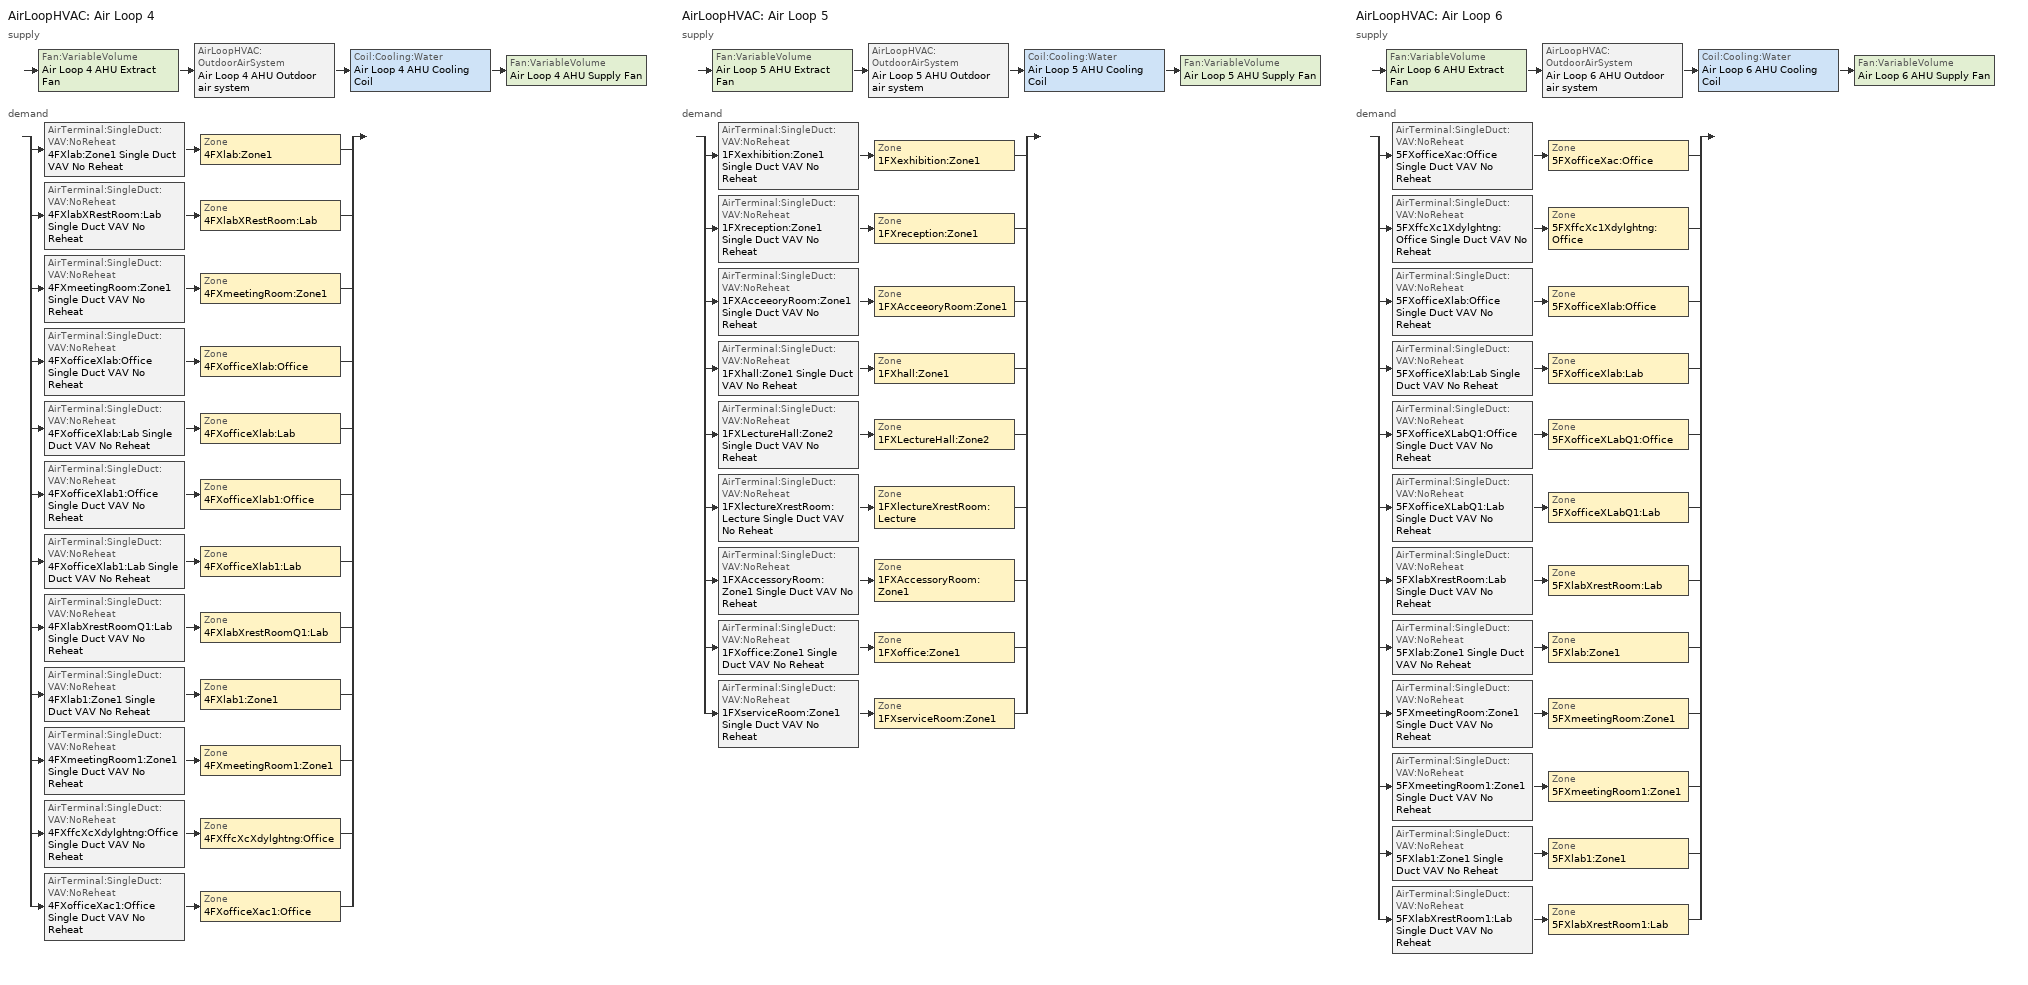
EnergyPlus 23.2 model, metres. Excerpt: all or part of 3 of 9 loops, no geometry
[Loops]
AirLoopHVAC 'Air Loop 4'
 supply: Fan:VariableVolume 'Air Loop 4 AHU Extract Fan' > AirLoopHVAC:OutdoorAirSystem 'Air Loop 4 AHU Outdoor air system' > Coil:Cooling:Water 'Air Loop 4 AHU Cooling Coil' > Fan:VariableVolume 'Air Loop 4 AHU Supply Fan'
 demand: split
  | AirTerminal:SingleDuct:VAV:NoReheat '4FXlab:Zone1 Single Duct VAV No Reheat' > Zone '4FXlab:Zone1'
  | AirTerminal:SingleDuct:VAV:NoReheat '4FXlabXRestRoom:Lab Single Duct VAV No Reheat' > Zone '4FXlabXRestRoom:Lab'
  | AirTerminal:SingleDuct:VAV:NoReheat '4FXmeetingRoom:Zone1 Single Duct VAV No Reheat' > Zone '4FXmeetingRoom:Zone1'
  | AirTerminal:SingleDuct:VAV:NoReheat '4FXofficeXlab:Office Single Duct VAV No Reheat' > Zone '4FXofficeXlab:Office'
  | AirTerminal:SingleDuct:VAV:NoReheat '4FXofficeXlab:Lab Single Duct VAV No Reheat' > Zone '4FXofficeXlab:Lab'
  | AirTerminal:SingleDuct:VAV:NoReheat '4FXofficeXlab1:Office Single Duct VAV No Reheat' > Zone '4FXofficeXlab1:Office'
  | AirTerminal:SingleDuct:VAV:NoReheat '4FXofficeXlab1:Lab Single Duct VAV No Reheat' > Zone '4FXofficeXlab1:Lab'
  | AirTerminal:SingleDuct:VAV:NoReheat '4FXlabXrestRoomQ1:Lab Single Duct VAV No Reheat' > Zone '4FXlabXrestRoomQ1:Lab'
  | AirTerminal:SingleDuct:VAV:NoReheat '4FXlab1:Zone1 Single Duct VAV No Reheat' > Zone '4FXlab1:Zone1'
  | AirTerminal:SingleDuct:VAV:NoReheat '4FXmeetingRoom1:Zone1 Single Duct VAV No Reheat' > Zone '4FXmeetingRoom1:Zone1'
  | AirTerminal:SingleDuct:VAV:NoReheat '4FXffcXcXdylghtng:Office Single Duct VAV No Reheat' > Zone '4FXffcXcXdylghtng:Office'
  | AirTerminal:SingleDuct:VAV:NoReheat '4FXofficeXac1:Office Single Duct VAV No Reheat' > Zone '4FXofficeXac1:Office'
AirLoopHVAC 'Air Loop 5'
 supply: Fan:VariableVolume 'Air Loop 5 AHU Extract Fan' > AirLoopHVAC:OutdoorAirSystem 'Air Loop 5 AHU Outdoor air system' > Coil:Cooling:Water 'Air Loop 5 AHU Cooling Coil' > Fan:VariableVolume 'Air Loop 5 AHU Supply Fan'
 demand: split
  | AirTerminal:SingleDuct:VAV:NoReheat '1FXexhibition:Zone1 Single Duct VAV No Reheat' > Zone '1FXexhibition:Zone1'
  | AirTerminal:SingleDuct:VAV:NoReheat '1FXreception:Zone1 Single Duct VAV No Reheat' > Zone '1FXreception:Zone1'
  | AirTerminal:SingleDuct:VAV:NoReheat '1FXAcceeoryRoom:Zone1 Single Duct VAV No Reheat' > Zone '1FXAcceeoryRoom:Zone1'
  | AirTerminal:SingleDuct:VAV:NoReheat '1FXhall:Zone1 Single Duct VAV No Reheat' > Zone '1FXhall:Zone1'
  | AirTerminal:SingleDuct:VAV:NoReheat '1FXLectureHall:Zone2 Single Duct VAV No Reheat' > Zone '1FXLectureHall:Zone2'
  | AirTerminal:SingleDuct:VAV:NoReheat '1FXlectureXrestRoom:Lecture Single Duct VAV No Reheat' > Zone '1FXlectureXrestRoom:Lecture'
  | AirTerminal:SingleDuct:VAV:NoReheat '1FXAccessoryRoom:Zone1 Single Duct VAV No Reheat' > Zone '1FXAccessoryRoom:Zone1'
  | AirTerminal:SingleDuct:VAV:NoReheat '1FXoffice:Zone1 Single Duct VAV No Reheat' > Zone '1FXoffice:Zone1'
  | AirTerminal:SingleDuct:VAV:NoReheat '1FXserviceRoom:Zone1 Single Duct VAV No Reheat' > Zone '1FXserviceRoom:Zone1'
AirLoopHVAC 'Air Loop 6'
 supply: Fan:VariableVolume 'Air Loop 6 AHU Extract Fan' > AirLoopHVAC:OutdoorAirSystem 'Air Loop 6 AHU Outdoor air system' > Coil:Cooling:Water 'Air Loop 6 AHU Cooling Coil' > Fan:VariableVolume 'Air Loop 6 AHU Supply Fan'
 demand: split
  | AirTerminal:SingleDuct:VAV:NoReheat '5FXofficeXac:Office Single Duct VAV No Reheat' > Zone '5FXofficeXac:Office'
  | AirTerminal:SingleDuct:VAV:NoReheat '5FXffcXc1Xdylghtng:Office Single Duct VAV No Reheat' > Zone '5FXffcXc1Xdylghtng:Office'
  | AirTerminal:SingleDuct:VAV:NoReheat '5FXofficeXlab:Office Single Duct VAV No Reheat' > Zone '5FXofficeXlab:Office'
  | AirTerminal:SingleDuct:VAV:NoReheat '5FXofficeXlab:Lab Single Duct VAV No Reheat' > Zone '5FXofficeXlab:Lab'
  | AirTerminal:SingleDuct:VAV:NoReheat '5FXofficeXLabQ1:Office Single Duct VAV No Reheat' > Zone '5FXofficeXLabQ1:Office'
  | AirTerminal:SingleDuct:VAV:NoReheat '5FXofficeXLabQ1:Lab Single Duct VAV No Reheat' > Zone '5FXofficeXLabQ1:Lab'
  | AirTerminal:SingleDuct:VAV:NoReheat '5FXlabXrestRoom:Lab Single Duct VAV No Reheat' > Zone '5FXlabXrestRoom:Lab'
  | AirTerminal:SingleDuct:VAV:NoReheat '5FXlab:Zone1 Single Duct VAV No Reheat' > Zone '5FXlab:Zone1'
  | AirTerminal:SingleDuct:VAV:NoReheat '5FXmeetingRoom:Zone1 Single Duct VAV No Reheat' > Zone '5FXmeetingRoom:Zone1'
  | AirTerminal:SingleDuct:VAV:NoReheat '5FXmeetingRoom1:Zone1 Single Duct VAV No Reheat' > Zone '5FXmeetingRoom1:Zone1'
  | AirTerminal:SingleDuct:VAV:NoReheat '5FXlab1:Zone1 Single Duct VAV No Reheat' > Zone '5FXlab1:Zone1'
  | AirTerminal:SingleDuct:VAV:NoReheat '5FXlabXrestRoom1:Lab Single Duct VAV No Reheat' > Zone '5FXlabXrestRoom1:Lab'
[Sizing:System] Type of Load to Size On=VentilationRequirement; Design Outdoor Air Flow Rate {m3/s}=autosize; Central Heating Maximum System Air Flow Ratio=autosize; Preheat Design Temperature {C}=5; Preheat Design Humidity Ratio {kgWater/kgDryAir}=0.008; Precool Design Temperature {C}=11; Precool Design Humidity Ratio {kgWater/kgDryAir}=0.008; Central Cooling Design Supply Air Temperature {C}=18; Central Heating Design Supply Air Temperature {C}=18; Type of Zone Sum to Use=Noncoincident; 100% Outdoor Air in Cooling=No; 100% Outdoor Air in Heating=No; Central Cooling Design Supply Air Humidity Ratio {kgWater/kgDryAir}=0.008; Central Heating Design Supply Air Humidity Ratio {kgWater/kgDryAir}=0.008; Cooling Supply Air Flow Rate Method=Designday; Heating Supply Air Flow Rate Method=Designday; System Outdoor Air Method=ZoneSum; Zone Maximum Outdoor Air Fraction=1; Cooling Design Capacity Method=CoolingDesignCapacity; Cooling Design Capacity {W}=autosize; Heating Design Capacity Method=HeatingDesignCapacity; Heating Design Capacity {W}=autosize; Central Cooling Capacity Control Method=VAV
Air Loop 4; Air Loop 5; Air Loop 6
[AirLoopHVAC] Design Supply Air Flow Rate {m3/s}=autosize
Air Loop 4; Air Loop 5; Air Loop 6
[Fan:VariableVolume] Availability Schedule=BPS LAB HVAC SCHEDULE; Fan Total Efficiency=0.99; Pressure Rise {Pa}=1500; Maximum Flow Rate {m3/s}=autosize; Fan Power Minimum Flow Rate Input Method=FixedFlowRate; Fan Power Minimum Flow Fraction=0.25; Fan Power Minimum Air Flow Rate {m3/s}=0; Motor Efficiency=0.9; Motor In Airstream Fraction=1; Fan Power Coefficient 1=0.0792803; Fan Power Coefficient 2=-0.12618; Fan Power Coefficient 3=1.81569; Fan Power Coefficient 4=-2.14488; Fan Power Coefficient 5=1.37799
Air Loop 4 AHU Extract Fan; Air Loop 4 AHU Supply Fan; Air Loop 5 AHU Extract Fan; Air Loop 5 AHU Supply Fan; Air Loop 6 AHU Extract Fan; Air Loop 6 AHU Supply Fan
[Controller:OutdoorAir] Minimum Outdoor Air Flow Rate {m3/s}=0; Maximum Outdoor Air Flow Rate {m3/s}=autosize; Economizer Control Type=NoEconomizer; Economizer Control Action Type=ModulateFlow; Lockout Type=NoLockout; Minimum Limit Type=FixedMinimum; Minimum Outdoor Air Schedule=BPS LAB SCHEDULE; High Humidity Control=No; High Humidity Outdoor Air Flow Ratio=1; Control High Indoor Humidity Based on Outdoor Humidity Ratio=Yes; Heat Recovery Bypass Control Type=BypassWhenWithinEconomizerLimits
Name | Mechanical Ventilation Controller
Air Loop 4 AHU Outdoor Air Controller | Air Loop 4 AHU Mechanical Ventilation Controller
Air Loop 5 AHU Outdoor Air Controller | Air Loop 5 AHU Mechanical Ventilation Controller
Air Loop 6 AHU Outdoor Air Controller | Air Loop 6 AHU Mechanical Ventilation Controller
[HeatExchanger:AirToAir:SensibleAndLatent] Availability Schedule=BPS LAB HVAC SCHEDULE; Nominal Supply Air Flow Rate {m3/s}=autosize; Sensible Effectiveness at 100% Heating Air Flow=0.7; Latent Effectiveness at 100% Heating Air Flow=0.7; Sensible Effectiveness at 75% Heating Air Flow=0.75; Latent Effectiveness at 75% Heating Air Flow=0.7; Sensible Effectiveness at 100% Cooling Air Flow=0.7; Latent Effectiveness at 100% Cooling Air Flow=0.7; Sensible Effectiveness at 75% Cooling Air Flow=0.75; Latent Effectiveness at 75% Cooling Air Flow=0.7; Nominal Electric Power {W}=0; Supply Air Outlet Temperature Control=No; Heat Exchanger Type=Rotary; Frost Control Type=None; Threshold Temperature {C}=1.7; Initial Defrost Time Fraction=0.167; Rate of Defrost Time Fraction Increase {1/K}=0.024; Economizer Lockout=Yes
Air Loop 4 AHU Heat Recovery Device; Air Loop 5 AHU Heat Recovery Device; Air Loop 6 AHU Heat Recovery Device
[Controller:MechanicalVentilation] Availability Schedule=On 24/7; Demand Controlled Ventilation=Yes; System Outdoor Air Method=Standard62.1VentilationRateProcedure; Zone Maximum Outdoor Air Fraction=1
Name | Zone or ZoneList 1 | Design Specification Outdoor Air Object Name 1 | Design Specification Zone Air Distribution Object Name 1 | Zone or ZoneList 2 | Design Specification Outdoor Air Object Name 2 | Design Specification Zone Air Distribution Object Name 2 | Zone or ZoneList 3 | Design Specification Outdoor Air Object Name 3 | Design Specification Zone Air Distribution Object Name 3 | Zone or ZoneList 4 | Design Specification Outdoor Air Object Name 4 | Design Specification Zone Air Distribution Object Name 4 | Zone or ZoneList 5 | Design Specification Outdoor Air Object Name 5 | Design Specification Zone Air Distribution Object Name 5 | Zone or ZoneList 6 | Design Specification Outdoor Air Object Name 6 | Design Specification Zone Air Distribution Object Name 6 | Zone or ZoneList 7 | Design Specification Outdoor Air Object Name 7 | Design Specification Zone Air Distribution Object Name 7 | Zone or ZoneList 8 | Design Specification Outdoor Air Object Name 8 | Design Specification Zone Air Distribution Object Name 8 | Zone or ZoneList 9 | Design Specification Outdoor Air Object Name 9 | Design Specification Zone Air Distribution Object Name 9 | Zone or ZoneList 10 | Design Specification Outdoor Air Object Name 10 | Design Specification Zone Air Distribution Object Name 10 | Zone or ZoneList 11 | Design Specification Outdoor Air Object Name 11 | Design Specification Zone Air Distribution Object Name 11 | Zone or ZoneList 12 | Design Specification Outdoor Air Object Name 12 | Design Specification Zone Air Distribution Object Name 12
Air Loop 4 AHU Mechanical Ventilation Controller | 4FXlab:Zone1 | 4FXlab:Zone1 Design Specification Outdoor Air Object | 4FXlab:Zone1 Design Specification Zone Air Distribution Object | 4FXlabXRestRoom:Lab | 4FXlabXRestRoom:Lab Design Specification Outdoor Air Object | 4FXlabXRestRoom:Lab Design Specification Zone Air Distribution Object | 4FXmeetingRoom:Zone1 | 4FXmeetingRoom:Zone1 Design Specification Outdoor Air Object | 4FXmeetingRoom:Zone1 Design Specification Zone Air Distribution Object | 4FXofficeXlab:Office | 4FXofficeXlab:Office Design Specification Outdoor Air Object | 4FXofficeXlab:Office Design Specification Zone Air Distribution Object | 4FXofficeXlab:Lab | 4FXofficeXlab:Lab Design Specification Outdoor Air Object | 4FXofficeXlab:Lab Design Specification Zone Air Distribution Object | 4FXofficeXlab1:Office | 4FXofficeXlab1:Office Design Specification Outdoor Air Object | 4FXofficeXlab1:Office Design Specification Zone Air Distribution Object | 4FXofficeXlab1:Lab | 4FXofficeXlab1:Lab Design Specification Outdoor Air Object | 4FXofficeXlab1:Lab Design Specification Zone Air Distribution Object | 4FXlabXrestRoomQ1:Lab | 4FXlabXrestRoomQ1:Lab Design Specification Outdoor Air Object | 4FXlabXrestRoomQ1:Lab Design Specification Zone Air Distribution Object | 4FXlab1:Zone1 | 4FXlab1:Zone1 Design Specification Outdoor Air Object | 4FXlab1:Zone1 Design Specification Zone Air Distribution Object | 4FXmeetingRoom1:Zone1 | 4FXmeetingRoom1:Zone1 Design Specification Outdoor Air Object | 4FXmeetingRoom1:Zone1 Design Specification Zone Air Distribution Object | 4FXffcXcXdylghtng:Office | 4FXffcXcXdylghtng:Office Design Specification Outdoor Air Object | 4FXffcXcXdylghtng:Office Design Specification Zone Air Distribution Object | 4FXofficeXac1:Office | 4FXofficeXac1:Office Design Specification Outdoor Air Object | 4FXofficeXac1:Office Design Specification Zone Air Distribution Object
Air Loop 5 AHU Mechanical Ventilation Controller | 1FXexhibition:Zone1 | 1FXexhibition:Zone1 Design Specification Outdoor Air Object | 1FXexhibition:Zone1 Design Specification Zone Air Distribution Object | 1FXreception:Zone1 | 1FXreception:Zone1 Design Specification Outdoor Air Object | 1FXreception:Zone1 Design Specification Zone Air Distribution Object | 1FXAcceeoryRoom:Zone1 | 1FXAcceeoryRoom:Zone1 Design Specification Outdoor Air Object | 1FXAcceeoryRoom:Zone1 Design Specification Zone Air Distribution Object | 1FXhall:Zone1 | 1FXhall:Zone1 Design Specification Outdoor Air Object | 1FXhall:Zone1 Design Specification Zone Air Distribution Object | 1FXLectureHall:Zone2 | 1FXLectureHall:Zone2 Design Specification Outdoor Air Object | 1FXLectureHall:Zone2 Design Specification Zone Air Distribution Object | 1FXlectureXrestRoom:Lecture | 1FXlectureXrestRoom:Lecture Design Specification Outdoor Air Object | 1FXlectureXrestRoom:Lecture Design Specification Zone Air Distribution Object | 1FXAccessoryRoom:Zone1 | 1FXAccessoryRoom:Zone1 Design Specification Outdoor Air Object | 1FXAccessoryRoom:Zone1 Design Specification Zone Air Distribution Object | 1FXoffice:Zone1 | 1FXoffice:Zone1 Design Specification Outdoor Air Object | 1FXoffice:Zone1 Design Specification Zone Air Distribution Object | 1FXserviceRoom:Zone1 | 1FXserviceRoom:Zone1 Design Specification Outdoor Air Object | 1FXserviceRoom:Zone1 Design Specification Zone Air Distribution Object
Air Loop 6 AHU Mechanical Ventilation Controller | 5FXofficeXac:Office | 5FXofficeXac:Office Design Specification Outdoor Air Object | 5FXofficeXac:Office Design Specification Zone Air Distribution Object | 5FXffcXc1Xdylghtng:Office | 5FXffcXc1Xdylghtng:Office Design Specification Outdoor Air Object | 5FXffcXc1Xdylghtng:Office Design Specification Zone Air Distribution Object | 5FXofficeXlab:Office | 5FXofficeXlab:Office Design Specification Outdoor Air Object | 5FXofficeXlab:Office Design Specification Zone Air Distribution Object | 5FXofficeXlab:Lab | 5FXofficeXlab:Lab Design Specification Outdoor Air Object | 5FXofficeXlab:Lab Design Specification Zone Air Distribution Object | 5FXofficeXLabQ1:Office | 5FXofficeXLabQ1:Office Design Specification Outdoor Air Object | 5FXofficeXLabQ1:Office Design Specification Zone Air Distribution Object | 5FXofficeXLabQ1:Lab | 5FXofficeXLabQ1:Lab Design Specification Outdoor Air Object | 5FXofficeXLabQ1:Lab Design Specification Zone Air Distribution Object | 5FXlabXrestRoom:Lab | 5FXlabXrestRoom:Lab Design Specification Outdoor Air Object | 5FXlabXrestRoom:Lab Design Specification Zone Air Distribution Object | 5FXlab:Zone1 | 5FXlab:Zone1 Design Specification Outdoor Air Object | 5FXlab:Zone1 Design Specification Zone Air Distribution Object | 5FXmeetingRoom:Zone1 | 5FXmeetingRoom:Zone1 Design Specification Outdoor Air Object | 5FXmeetingRoom:Zone1 Design Specification Zone Air Distribution Object | 5FXmeetingRoom1:Zone1 | 5FXmeetingRoom1:Zone1 Design Specification Outdoor Air Object | 5FXmeetingRoom1:Zone1 Design Specification Zone Air Distribution Object | 5FXlab1:Zone1 | 5FXlab1:Zone1 Design Specification Outdoor Air Object | 5FXlab1:Zone1 Design Specification Zone Air Distribution Object | 5FXlabXrestRoom1:Lab | 5FXlabXrestRoom1:Lab Design Specification Outdoor Air Object | 5FXlabXrestRoom1:Lab Design Specification Zone Air Distribution Object
[Coil:Cooling:Water] Availability Schedule=BPS LAB HVAC SCHEDULE; Design Water Flow Rate {m3/s}=autosize; Design Air Flow Rate {m3/s}=autosize; Design Inlet Water Temperature {C}=autosize; Design Inlet Air Temperature {C}=autosize; Design Outlet Air Temperature {C}=autosize; Design Inlet Air Humidity Ratio {kgWater/kgDryAir}=autosize; Design Outlet Air Humidity Ratio {kgWater/kgDryAir}=autosize; Type of Analysis=SimpleAnalysis; Heat Exchanger Configuration=CrossFlow
Air Loop 4 AHU Cooling Coil; Air Loop 5 AHU Cooling Coil; Air Loop 6 AHU Cooling Coil
[ZoneControl:Thermostat] Control Type Schedule=Control type schedule: Always 4
Name | Zone or ZoneList | Control 1
1FXexhibition:Zone1 Thermostat | 1FXexhibition:Zone1 | 1FXexhibition:Zone1 Dual SP
1FXreception:Zone1 Thermostat | 1FXreception:Zone1 | 1FXreception:Zone1 Dual SP
1FXAcceeoryRoom:Zone1 Thermostat | 1FXAcceeoryRoom:Zone1 | 1FXAcceeoryRoom:Zone1 Dual SP
1FXhall:Zone1 Thermostat | 1FXhall:Zone1 | 1FXhall:Zone1 Dual SP
1FXLectureHall:Zone2 Thermostat | 1FXLectureHall:Zone2 | 1FXLectureHall:Zone2 Dual SP
1FXlectureXrestRoom:Lecture Thermostat | 1FXlectureXrestRoom:Lecture | 1FXlectureXrestRoom:Lecture Dual SP
1FXAccessoryRoom:Zone1 Thermostat | 1FXAccessoryRoom:Zone1 | 1FXAccessoryRoom:Zone1 Dual SP
1FXoffice:Zone1 Thermostat | 1FXoffice:Zone1 | 1FXoffice:Zone1 Dual SP
1FXserviceRoom:Zone1 Thermostat | 1FXserviceRoom:Zone1 | 1FXserviceRoom:Zone1 Dual SP
4FXlab:Zone1 Thermostat | 4FXlab:Zone1 | 4FXlab:Zone1 Dual SP
4FXlabXRestRoom:Lab Thermostat | 4FXlabXRestRoom:Lab | 4FXlabXRestRoom:Lab Dual SP
4FXmeetingRoom:Zone1 Thermostat | 4FXmeetingRoom:Zone1 | 4FXmeetingRoom:Zone1 Dual SP
4FXofficeXlab:Office Thermostat | 4FXofficeXlab:Office | 4FXofficeXlab:Office Dual SP
4FXofficeXlab:Lab Thermostat | 4FXofficeXlab:Lab | 4FXofficeXlab:Lab Dual SP
4FXofficeXlab1:Office Thermostat | 4FXofficeXlab1:Office | 4FXofficeXlab1:Office Dual SP
4FXofficeXlab1:Lab Thermostat | 4FXofficeXlab1:Lab | 4FXofficeXlab1:Lab Dual SP
4FXlabXrestRoomQ1:Lab Thermostat | 4FXlabXrestRoomQ1:Lab | 4FXlabXrestRoomQ1:Lab Dual SP
4FXlab1:Zone1 Thermostat | 4FXlab1:Zone1 | 4FXlab1:Zone1 Dual SP
4FXmeetingRoom1:Zone1 Thermostat | 4FXmeetingRoom1:Zone1 | 4FXmeetingRoom1:Zone1 Dual SP
4FXffcXcXdylghtng:Office Thermostat | 4FXffcXcXdylghtng:Office | 4FXffcXcXdylghtng:Office Dual SP
4FXofficeXac1:Office Thermostat | 4FXofficeXac1:Office | 4FXofficeXac1:Office Dual SP
5FXofficeXac:Office Thermostat | 5FXofficeXac:Office | 5FXofficeXac:Office Dual SP
5FXffcXc1Xdylghtng:Office Thermostat | 5FXffcXc1Xdylghtng:Office | 5FXffcXc1Xdylghtng:Office Dual SP
5FXofficeXlab:Office Thermostat | 5FXofficeXlab:Office | 5FXofficeXlab:Office Dual SP
5FXofficeXlab:Lab Thermostat | 5FXofficeXlab:Lab | 5FXofficeXlab:Lab Dual SP
5FXofficeXLabQ1:Office Thermostat | 5FXofficeXLabQ1:Office | 5FXofficeXLabQ1:Office Dual SP
5FXofficeXLabQ1:Lab Thermostat | 5FXofficeXLabQ1:Lab | 5FXofficeXLabQ1:Lab Dual SP
5FXlabXrestRoom:Lab Thermostat | 5FXlabXrestRoom:Lab | 5FXlabXrestRoom:Lab Dual SP
5FXlab:Zone1 Thermostat | 5FXlab:Zone1 | 5FXlab:Zone1 Dual SP
5FXmeetingRoom:Zone1 Thermostat | 5FXmeetingRoom:Zone1 | 5FXmeetingRoom:Zone1 Dual SP
5FXmeetingRoom1:Zone1 Thermostat | 5FXmeetingRoom1:Zone1 | 5FXmeetingRoom1:Zone1 Dual SP
5FXlab1:Zone1 Thermostat | 5FXlab1:Zone1 | 5FXlab1:Zone1 Dual SP
5FXlabXrestRoom1:Lab Thermostat | 5FXlabXrestRoom1:Lab | 5FXlabXrestRoom1:Lab Dual SP
[ThermostatSetpoint:DualSetpoint] Heating Setpoint Temperature Schedule=Heating set point schedule; Cooling Setpoint Temperature Schedule=Cooling set point schedule
1FXexhibition:Zone1 Dual SP; 1FXreception:Zone1 Dual SP; 1FXAcceeoryRoom:Zone1 Dual SP; 1FXhall:Zone1 Dual SP; 1FXLectureHall:Zone2 Dual SP; 1FXlectureXrestRoom:Lecture Dual SP; 1FXAccessoryRoom:Zone1 Dual SP; 1FXoffice:Zone1 Dual SP; 1FXserviceRoom:Zone1 Dual SP; 4FXlab:Zone1 Dual SP; 4FXlabXRestRoom:Lab Dual SP; 4FXmeetingRoom:Zone1 Dual SP; 4FXofficeXlab:Office Dual SP; 4FXofficeXlab:Lab Dual SP; 4FXofficeXlab1:Office Dual SP; 4FXofficeXlab1:Lab Dual SP; 4FXlabXrestRoomQ1:Lab Dual SP; 4FXlab1:Zone1 Dual SP; 4FXmeetingRoom1:Zone1 Dual SP; 4FXffcXcXdylghtng:Office Dual SP; 4FXofficeXac1:Office Dual SP; 5FXofficeXac:Office Dual SP; 5FXffcXc1Xdylghtng:Office Dual SP; 5FXofficeXlab:Office Dual SP; 5FXofficeXlab:Lab Dual SP; 5FXofficeXLabQ1:Office Dual SP; 5FXofficeXLabQ1:Lab Dual SP; 5FXlabXrestRoom:Lab Dual SP; 5FXlab:Zone1 Dual SP; 5FXmeetingRoom:Zone1 Dual SP; 5FXmeetingRoom1:Zone1 Dual SP; 5FXlab1:Zone1 Dual SP; 5FXlabXrestRoom1:Lab Dual SP
[Sizing:Zone] Zone Cooling Design Supply Air Temperature Input Method=SupplyAirTemperature; Zone Cooling Design Supply Air Temperature {C}=14; Zone Cooling Design Supply Air Temperature Difference {deltaC}=10; Zone Heating Design Supply Air Temperature Input Method=SupplyAirTemperature; Zone Heating Design Supply Air Temperature {C}=50; Zone Heating Design Supply Air Temperature Difference {deltaC}=10; Zone Cooling Design Supply Air Humidity Ratio {kgWater/kgDryAir}=0.009; Zone Heating Design Supply Air Humidity Ratio {kgWater/kgDryAir}=0.004; Zone Heating Sizing Factor=1.25; Zone Cooling Sizing Factor=1.15; Cooling Design Air Flow Method=DesignDay; Cooling Design Air Flow Rate {m3/s}=0; Cooling Minimum Air Flow per Zone Floor Area {m3/s-m2}=0.00076; Cooling Minimum Air Flow {m3/s}=0; Cooling Minimum Air Flow Fraction=0; Heating Design Air Flow Method=DesignDay; Heating Design Air Flow Rate {m3/s}=0; Heating Maximum Air Flow per Zone Floor Area {m3/s-m2}=0.00203; Heating Maximum Air Flow {m3/s}=0.14158; Heating Maximum Air Flow Fraction=0.3; Account for Dedicated Outdoor Air System=No; Dedicated Outdoor Air System Control Strategy=NeutralSupplyAir; Dedicated Outdoor Air Low Setpoint Temperature for Design {C}=autosize; Dedicated Outdoor Air High Setpoint Temperature for Design {C}=autosize; Zone Load Sizing Method=Sensible Load Only No Latent Load; Zone Latent Cooling Design Supply Air Humidity Ratio Input Method=HumidityRatioDifference; Zone Cooling Design Supply Air Humidity Ratio Difference {kgWater/kgDryAir}=0.005; Zone Latent Heating Design Supply Air Humidity Ratio Input Method=HumidityRatioDifference; Zone Humidification Design Supply Air Humidity Ratio Difference {kgWater/kgDryAir}=0.005
Name | Design Specification Outdoor Air Object | Design Specification Zone Air Distribution Object
1FXexhibition:Zone1 | 1FXexhibition:Zone1 Design Specification Outdoor Air Object | 1FXexhibition:Zone1 Design Specification Zone Air Distribution Object
1FXreception:Zone1 | 1FXreception:Zone1 Design Specification Outdoor Air Object | 1FXreception:Zone1 Design Specification Zone Air Distribution Object
1FXAcceeoryRoom:Zone1 | 1FXAcceeoryRoom:Zone1 Design Specification Outdoor Air Object | 1FXAcceeoryRoom:Zone1 Design Specification Zone Air Distribution Object
1FXhall:Zone1 | 1FXhall:Zone1 Design Specification Outdoor Air Object | 1FXhall:Zone1 Design Specification Zone Air Distribution Object
1FXLectureHall:Zone2 | 1FXLectureHall:Zone2 Design Specification Outdoor Air Object | 1FXLectureHall:Zone2 Design Specification Zone Air Distribution Object
1FXlectureXrestRoom:Lecture | 1FXlectureXrestRoom:Lecture Design Specification Outdoor Air Object | 1FXlectureXrestRoom:Lecture Design Specification Zone Air Distribution Object
1FXAccessoryRoom:Zone1 | 1FXAccessoryRoom:Zone1 Design Specification Outdoor Air Object | 1FXAccessoryRoom:Zone1 Design Specification Zone Air Distribution Object
1FXoffice:Zone1 | 1FXoffice:Zone1 Design Specification Outdoor Air Object | 1FXoffice:Zone1 Design Specification Zone Air Distribution Object
1FXserviceRoom:Zone1 | 1FXserviceRoom:Zone1 Design Specification Outdoor Air Object | 1FXserviceRoom:Zone1 Design Specification Zone Air Distribution Object
4FXlab:Zone1 | 4FXlab:Zone1 Design Specification Outdoor Air Object | 4FXlab:Zone1 Design Specification Zone Air Distribution Object
4FXlabXRestRoom:Lab | 4FXlabXRestRoom:Lab Design Specification Outdoor Air Object | 4FXlabXRestRoom:Lab Design Specification Zone Air Distribution Object
4FXmeetingRoom:Zone1 | 4FXmeetingRoom:Zone1 Design Specification Outdoor Air Object | 4FXmeetingRoom:Zone1 Design Specification Zone Air Distribution Object
4FXofficeXlab:Office | 4FXofficeXlab:Office Design Specification Outdoor Air Object | 4FXofficeXlab:Office Design Specification Zone Air Distribution Object
4FXofficeXlab:Lab | 4FXofficeXlab:Lab Design Specification Outdoor Air Object | 4FXofficeXlab:Lab Design Specification Zone Air Distribution Object
4FXofficeXlab1:Office | 4FXofficeXlab1:Office Design Specification Outdoor Air Object | 4FXofficeXlab1:Office Design Specification Zone Air Distribution Object
4FXofficeXlab1:Lab | 4FXofficeXlab1:Lab Design Specification Outdoor Air Object | 4FXofficeXlab1:Lab Design Specification Zone Air Distribution Object
4FXlabXrestRoomQ1:Lab | 4FXlabXrestRoomQ1:Lab Design Specification Outdoor Air Object | 4FXlabXrestRoomQ1:Lab Design Specification Zone Air Distribution Object
4FXlab1:Zone1 | 4FXlab1:Zone1 Design Specification Outdoor Air Object | 4FXlab1:Zone1 Design Specification Zone Air Distribution Object
4FXmeetingRoom1:Zone1 | 4FXmeetingRoom1:Zone1 Design Specification Outdoor Air Object | 4FXmeetingRoom1:Zone1 Design Specification Zone Air Distribution Object
4FXffcXcXdylghtng:Office | 4FXffcXcXdylghtng:Office Design Specification Outdoor Air Object | 4FXffcXcXdylghtng:Office Design Specification Zone Air Distribution Object
4FXofficeXac1:Office | 4FXofficeXac1:Office Design Specification Outdoor Air Object | 4FXofficeXac1:Office Design Specification Zone Air Distribution Object
5FXofficeXac:Office | 5FXofficeXac:Office Design Specification Outdoor Air Object | 5FXofficeXac:Office Design Specification Zone Air Distribution Object
5FXffcXc1Xdylghtng:Office | 5FXffcXc1Xdylghtng:Office Design Specification Outdoor Air Object | 5FXffcXc1Xdylghtng:Office Design Specification Zone Air Distribution Object
5FXofficeXlab:Office | 5FXofficeXlab:Office Design Specification Outdoor Air Object | 5FXofficeXlab:Office Design Specification Zone Air Distribution Object
5FXofficeXlab:Lab | 5FXofficeXlab:Lab Design Specification Outdoor Air Object | 5FXofficeXlab:Lab Design Specification Zone Air Distribution Object
5FXofficeXLabQ1:Office | 5FXofficeXLabQ1:Office Design Specification Outdoor Air Object | 5FXofficeXLabQ1:Office Design Specification Zone Air Distribution Object
5FXofficeXLabQ1:Lab | 5FXofficeXLabQ1:Lab Design Specification Outdoor Air Object | 5FXofficeXLabQ1:Lab Design Specification Zone Air Distribution Object
5FXlabXrestRoom:Lab | 5FXlabXrestRoom:Lab Design Specification Outdoor Air Object | 5FXlabXrestRoom:Lab Design Specification Zone Air Distribution Object
5FXlab:Zone1 | 5FXlab:Zone1 Design Specification Outdoor Air Object | 5FXlab:Zone1 Design Specification Zone Air Distribution Object
5FXmeetingRoom:Zone1 | 5FXmeetingRoom:Zone1 Design Specification Outdoor Air Object | 5FXmeetingRoom:Zone1 Design Specification Zone Air Distribution Object
5FXmeetingRoom1:Zone1 | 5FXmeetingRoom1:Zone1 Design Specification Outdoor Air Object | 5FXmeetingRoom1:Zone1 Design Specification Zone Air Distribution Object
5FXlab1:Zone1 | 5FXlab1:Zone1 Design Specification Outdoor Air Object | 5FXlab1:Zone1 Design Specification Zone Air Distribution Object
5FXlabXrestRoom1:Lab | 5FXlabXrestRoom1:Lab Design Specification Outdoor Air Object | 5FXlabXrestRoom1:Lab Design Specification Zone Air Distribution Object
[DesignSpecification:OutdoorAir] Outdoor Air Method=Flow/Person; Outdoor Air Flow per Person {m3/s-person}=0.00944; Outdoor Air Flow per Zone Floor Area {m3/s-m2}=0; Outdoor Air Flow per Zone {m3/s}=0; Outdoor Air Flow Air Changes per Hour {1/hr}=0; Outdoor Air Schedule=On 24/7
1FXexhibition:Zone1 Design Specification Outdoor Air Object; 1FXreception:Zone1 Design Specification Outdoor Air Object; 1FXAcceeoryRoom:Zone1 Design Specification Outdoor Air Object; 1FXhall:Zone1 Design Specification Outdoor Air Object; 1FXLectureHall:Zone2 Design Specification Outdoor Air Object; 1FXlectureXrestRoom:Lecture Design Specification Outdoor Air Object; 1FXAccessoryRoom:Zone1 Design Specification Outdoor Air Object; 1FXoffice:Zone1 Design Specification Outdoor Air Object; 1FXserviceRoom:Zone1 Design Specification Outdoor Air Object; 4FXlab:Zone1 Design Specification Outdoor Air Object; 4FXlabXRestRoom:Lab Design Specification Outdoor Air Object; 4FXmeetingRoom:Zone1 Design Specification Outdoor Air Object; 4FXofficeXlab:Office Design Specification Outdoor Air Object; 4FXofficeXlab:Lab Design Specification Outdoor Air Object; 4FXofficeXlab1:Office Design Specification Outdoor Air Object; 4FXofficeXlab1:Lab Design Specification Outdoor Air Object; 4FXlabXrestRoomQ1:Lab Design Specification Outdoor Air Object; 4FXlab1:Zone1 Design Specification Outdoor Air Object; 4FXmeetingRoom1:Zone1 Design Specification Outdoor Air Object; 4FXffcXcXdylghtng:Office Design Specification Outdoor Air Object; 4FXofficeXac1:Office Design Specification Outdoor Air Object; 5FXofficeXac:Office Design Specification Outdoor Air Object; 5FXffcXc1Xdylghtng:Office Design Specification Outdoor Air Object; 5FXofficeXlab:Office Design Specification Outdoor Air Object; 5FXofficeXlab:Lab Design Specification Outdoor Air Object; 5FXofficeXLabQ1:Office Design Specification Outdoor Air Object; 5FXofficeXLabQ1:Lab Design Specification Outdoor Air Object; 5FXlabXrestRoom:Lab Design Specification Outdoor Air Object; 5FXlab:Zone1 Design Specification Outdoor Air Object; 5FXmeetingRoom:Zone1 Design Specification Outdoor Air Object; 5FXmeetingRoom1:Zone1 Design Specification Outdoor Air Object; 5FXlab1:Zone1 Design Specification Outdoor Air Object; 5FXlabXrestRoom1:Lab Design Specification Outdoor Air Object
[DesignSpecification:ZoneAirDistribution] Zone Air Distribution Effectiveness in Cooling Mode=1; Zone Air Distribution Effectiveness in Heating Mode=1; Zone Secondary Recirculation Fraction=0
1FXexhibition:Zone1 Design Specification Zone Air Distribution Object; 1FXreception:Zone1 Design Specification Zone Air Distribution Object; 1FXAcceeoryRoom:Zone1 Design Specification Zone Air Distribution Object; 1FXhall:Zone1 Design Specification Zone Air Distribution Object; 1FXLectureHall:Zone2 Design Specification Zone Air Distribution Object; 1FXlectureXrestRoom:Lecture Design Specification Zone Air Distribution Object; 1FXAccessoryRoom:Zone1 Design Specification Zone Air Distribution Object; 1FXoffice:Zone1 Design Specification Zone Air Distribution Object; 1FXserviceRoom:Zone1 Design Specification Zone Air Distribution Object; 4FXlab:Zone1 Design Specification Zone Air Distribution Object; 4FXlabXRestRoom:Lab Design Specification Zone Air Distribution Object; 4FXmeetingRoom:Zone1 Design Specification Zone Air Distribution Object; 4FXofficeXlab:Office Design Specification Zone Air Distribution Object; 4FXofficeXlab:Lab Design Specification Zone Air Distribution Object; 4FXofficeXlab1:Office Design Specification Zone Air Distribution Object; 4FXofficeXlab1:Lab Design Specification Zone Air Distribution Object; 4FXlabXrestRoomQ1:Lab Design Specification Zone Air Distribution Object; 4FXlab1:Zone1 Design Specification Zone Air Distribution Object; 4FXmeetingRoom1:Zone1 Design Specification Zone Air Distribution Object; 4FXffcXcXdylghtng:Office Design Specification Zone Air Distribution Object; 4FXofficeXac1:Office Design Specification Zone Air Distribution Object; 5FXofficeXac:Office Design Specification Zone Air Distribution Object; 5FXffcXc1Xdylghtng:Office Design Specification Zone Air Distribution Object; 5FXofficeXlab:Office Design Specification Zone Air Distribution Object; 5FXofficeXlab:Lab Design Specification Zone Air Distribution Object; 5FXofficeXLabQ1:Office Design Specification Zone Air Distribution Object; 5FXofficeXLabQ1:Lab Design Specification Zone Air Distribution Object; 5FXlabXrestRoom:Lab Design Specification Zone Air Distribution Object; 5FXlab:Zone1 Design Specification Zone Air Distribution Object; 5FXmeetingRoom:Zone1 Design Specification Zone Air Distribution Object; 5FXmeetingRoom1:Zone1 Design Specification Zone Air Distribution Object; 5FXlab1:Zone1 Design Specification Zone Air Distribution Object; 5FXlabXrestRoom1:Lab Design Specification Zone Air Distribution Object
[Zone equipment]
1FXexhibition:Zone1: 1FXexhibition:Zone1 Fan Coil Unit, 1FXexhibition:Zone1 Single Duct VAV No Reheat
1FXreception:Zone1: 1FXreception:Zone1 Fan Coil Unit, 1FXreception:Zone1 Single Duct VAV No Reheat
1FXAcceeoryRoom:Zone1: 1FXAcceeoryRoom:Zone1 Fan Coil Unit, 1FXAcceeoryRoom:Zone1 Single Duct VAV No Reheat
1FXhall:Zone1: 1FXhall:Zone1 Fan Coil Unit, 1FXhall:Zone1 Single Duct VAV No Reheat
1FXLectureHall:Zone2: 1FXLectureHall:Zone2 Fan Coil Unit, 1FXLectureHall:Zone2 Single Duct VAV No Reheat
1FXlectureXrestRoom:Lecture: 1FXlectureXrestRoom:Lecture Fan Coil Unit, 1FXlectureXrestRoom:Lecture Single Duct VAV No Reheat
1FXAccessoryRoom:Zone1: 1FXAccessoryRoom:Zone1 Fan Coil Unit, 1FXAccessoryRoom:Zone1 Single Duct VAV No Reheat
1FXoffice:Zone1: 1FXoffice:Zone1 Fan Coil Unit, 1FXoffice:Zone1 Single Duct VAV No Reheat
1FXserviceRoom:Zone1: 1FXserviceRoom:Zone1 Fan Coil Unit, 1FXserviceRoom:Zone1 Single Duct VAV No Reheat
4FXlab:Zone1: 4FXlab:Zone1 Fan Coil Unit, 4FXlab:Zone1 Single Duct VAV No Reheat
4FXlabXRestRoom:Lab: 4FXlabXRestRoom:Lab Fan Coil Unit, 4FXlabXRestRoom:Lab Single Duct VAV No Reheat
4FXmeetingRoom:Zone1: 4FXmeetingRoom:Zone1 Fan Coil Unit, 4FXmeetingRoom:Zone1 Single Duct VAV No Reheat
4FXofficeXlab:Office: 4FXofficeXlab:Office Fan Coil Unit, 4FXofficeXlab:Office Single Duct VAV No Reheat
4FXofficeXlab:Lab: 4FXofficeXlab:Lab Fan Coil Unit, 4FXofficeXlab:Lab Single Duct VAV No Reheat
4FXofficeXlab1:Office: 4FXofficeXlab1:Office Fan Coil Unit, 4FXofficeXlab1:Office Single Duct VAV No Reheat
4FXofficeXlab1:Lab: 4FXofficeXlab1:Lab Fan Coil Unit, 4FXofficeXlab1:Lab Single Duct VAV No Reheat
4FXlabXrestRoomQ1:Lab: 4FXlabXrestRoomQ1:Lab Fan Coil Unit, 4FXlabXrestRoomQ1:Lab Single Duct VAV No Reheat
4FXlab1:Zone1: 4FXlab1:Zone1 Fan Coil Unit, 4FXlab1:Zone1 Single Duct VAV No Reheat
4FXmeetingRoom1:Zone1: 4FXmeetingRoom1:Zone1 Fan Coil Unit, 4FXmeetingRoom1:Zone1 Single Duct VAV No Reheat
4FXffcXcXdylghtng:Office: 4FXffcXcXdylghtng:Office Fan Coil Unit, 4FXffcXcXdylghtng:Office Single Duct VAV No Reheat
4FXofficeXac1:Office: 4FXofficeXac1:Office Fan Coil Unit, 4FXofficeXac1:Office Single Duct VAV No Reheat
5FXofficeXac:Office: 5FXofficeXac:Office Fan Coil Unit, 5FXofficeXac:Office Single Duct VAV No Reheat
5FXffcXc1Xdylghtng:Office: 5FXffcXc1Xdylghtng:Office Fan Coil Unit, 5FXffcXc1Xdylghtng:Office Single Duct VAV No Reheat
5FXofficeXlab:Office: 5FXofficeXlab:Office Fan Coil Unit, 5FXofficeXlab:Office Single Duct VAV No Reheat
5FXofficeXlab:Lab: 5FXofficeXlab:Lab Fan Coil Unit, 5FXofficeXlab:Lab Single Duct VAV No Reheat
5FXofficeXLabQ1:Office: 5FXofficeXLabQ1:Office Fan Coil Unit, 5FXofficeXLabQ1:Office Single Duct VAV No Reheat
5FXofficeXLabQ1:Lab: 5FXofficeXLabQ1:Lab Fan Coil Unit, 5FXofficeXLabQ1:Lab Single Duct VAV No Reheat
5FXlabXrestRoom:Lab: 5FXlabXrestRoom:Lab Fan Coil Unit, 5FXlabXrestRoom:Lab Single Duct VAV No Reheat
5FXlab:Zone1: 5FXlab:Zone1 Fan Coil Unit, 5FXlab:Zone1 Single Duct VAV No Reheat
5FXmeetingRoom:Zone1: 5FXmeetingRoom:Zone1 Fan Coil Unit, 5FXmeetingRoom:Zone1 Single Duct VAV No Reheat
5FXmeetingRoom1:Zone1: 5FXmeetingRoom1:Zone1 Fan Coil Unit, 5FXmeetingRoom1:Zone1 Single Duct VAV No Reheat
5FXlab1:Zone1: 5FXlab1:Zone1 Fan Coil Unit, 5FXlab1:Zone1 Single Duct VAV No Reheat
5FXlabXrestRoom1:Lab: 5FXlabXrestRoom1:Lab Fan Coil Unit, 5FXlabXrestRoom1:Lab Single Duct VAV No Reheat
[AirTerminal:SingleDuct:VAV:NoReheat] Availability Schedule=On 24/7; Maximum Air Flow Rate {m3/s}=autosize; Zone Minimum Air Flow Input Method=Constant; Constant Minimum Air Flow Fraction=0.3; Fixed Minimum Air Flow Rate {m3/s}=0.1; Minimum Air Flow Fraction Schedule=Min supply air flow fraction schedule: Always 0.3
1FXexhibition:Zone1 Single Duct VAV No Reheat; 1FXreception:Zone1 Single Duct VAV No Reheat; 1FXAcceeoryRoom:Zone1 Single Duct VAV No Reheat; 1FXhall:Zone1 Single Duct VAV No Reheat; 1FXLectureHall:Zone2 Single Duct VAV No Reheat; 1FXlectureXrestRoom:Lecture Single Duct VAV No Reheat; 1FXAccessoryRoom:Zone1 Single Duct VAV No Reheat; 1FXoffice:Zone1 Single Duct VAV No Reheat; 1FXserviceRoom:Zone1 Single Duct VAV No Reheat; 4FXlab:Zone1 Single Duct VAV No Reheat; 4FXlabXRestRoom:Lab Single Duct VAV No Reheat; 4FXmeetingRoom:Zone1 Single Duct VAV No Reheat; 4FXofficeXlab:Office Single Duct VAV No Reheat; 4FXofficeXlab:Lab Single Duct VAV No Reheat; 4FXofficeXlab1:Office Single Duct VAV No Reheat; 4FXofficeXlab1:Lab Single Duct VAV No Reheat; 4FXlabXrestRoomQ1:Lab Single Duct VAV No Reheat; 4FXlab1:Zone1 Single Duct VAV No Reheat; 4FXmeetingRoom1:Zone1 Single Duct VAV No Reheat; 4FXffcXcXdylghtng:Office Single Duct VAV No Reheat; 4FXofficeXac1:Office Single Duct VAV No Reheat; 5FXofficeXac:Office Single Duct VAV No Reheat; 5FXffcXc1Xdylghtng:Office Single Duct VAV No Reheat; 5FXofficeXlab:Office Single Duct VAV No Reheat; 5FXofficeXlab:Lab Single Duct VAV No Reheat; 5FXofficeXLabQ1:Office Single Duct VAV No Reheat; 5FXofficeXLabQ1:Lab Single Duct VAV No Reheat; 5FXlabXrestRoom:Lab Single Duct VAV No Reheat; 5FXlab:Zone1 Single Duct VAV No Reheat; 5FXmeetingRoom:Zone1 Single Duct VAV No Reheat; 5FXmeetingRoom1:Zone1 Single Duct VAV No Reheat; 5FXlab1:Zone1 Single Duct VAV No Reheat; 5FXlabXrestRoom1:Lab Single Duct VAV No Reheat
[SetpointManager:MixedAir] Control Variable=Temperature
Name | Setpoint Node or NodeList
Air Loop 4 AHU Outdoor air system Mixed Air Manager | Air Loop 4 AHU Mixed Air Outlet
Air Loop 4 AHU Cooling Coil Mixed Air Manager | Air Loop 4 AHU Cooling Coil Air Outlet Node
Air Loop 5 AHU Outdoor air system Mixed Air Manager | Air Loop 5 AHU Mixed Air Outlet
Air Loop 5 AHU Cooling Coil Mixed Air Manager | Air Loop 5 AHU Cooling Coil Air Outlet Node
Air Loop 6 AHU Outdoor air system Mixed Air Manager | Air Loop 6 AHU Mixed Air Outlet
Air Loop 6 AHU Cooling Coil Mixed Air Manager | Air Loop 6 AHU Cooling Coil Air Outlet Node
[Controller:WaterCoil] Control Variable=Temperature; Action=Reverse; Actuator Variable=Flow; Controller Convergence Tolerance {deltaC}=autosize; Maximum Actuated Flow {m3/s}=autosize; Minimum Actuated Flow {m3/s}=0
Air Loop 4 AHU Cooling Coil Controller; Air Loop 5 AHU Cooling Coil Controller; Air Loop 6 AHU Cooling Coil Controller
[Schedule:Compact]
On 24/7: Through: 12/31, For: AllDays, Until: 24:00, 1
Heating set point schedule: Through: 12/31, For: AllDays, Until: 24:00, 20
Cooling set point schedule: Through: 12/31, For: AllDays, Until: 24:00, 24
Control type schedule: Always 4: Through: 12/31, For: AllDays, Until: 24:00, 4
Min supply air flow fraction schedule: Always 0.3: Through: 12/31, For: AllDays, Until: 24:00, 0.3
BPS LAB SCHEDULE: Through: 31 Dec, For: Weekdays SummerDesignDay, Until: 8:00, 0, Until: 9:00, 0.5, Until: 12:00, 0.95, Until: 13:00, 0.5, Until: 18:00, 0.95, Until: 19:00, 0.5, Until: 20:00, 0, Until: 24:00, 0, For: Weekends, Until: 24:00, 0, For: Holidays, Until: 24:00, 0, For: WinterDesignDay AllOtherDays, Until: 24:00, 0
BPS LAB HVAC SCHEDULE: Through: 31 Dec, For: Weekdays SummerDesignDay, Until: 7:00, 0, Until: 8:00, 1, Until: 19:00, 1, Until: 20:00, 0, Until: 24:00, 0, For: Weekends, Until: 24:00, 0, For: Holidays, Until: 24:00, 0, For: WinterDesignDay AllOtherDays, Until: 24:00, 0
